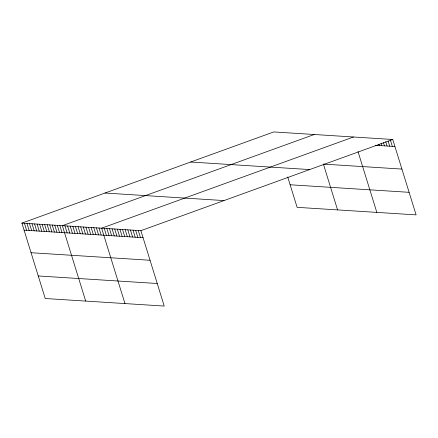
<?xml version="1.0" encoding="UTF-8"?>
<svg xmlns="http://www.w3.org/2000/svg" width="438" height="438" viewBox="0 0 438 438"><rect width="100%" height="100%" fill="white"/><g stroke="black" fill="none" stroke-linecap="round" stroke-linejoin="round"><path stroke-width="0.66" d="M21.9 223.117L140.888 230.667L164.228 306.063L45.24 298.513L21.9 223.117L273.772 131.937L392.76 139.487L416.1 214.883L297.112 207.333L287.728 177.023M314.227 134.504L62.355 225.685L85.695 301.081M353.493 136.995L101.621 228.176L124.961 303.572M140.888 230.667L392.76 139.487M375.306 145.279L394.939 146.522M401.92 169.079L323.392 164.097L337.567 209.901M190.656 162.027L309.644 169.577M290.126 184.77L409.119 192.32M105.016 193.027L224.01 200.577M24.079 230.158L143.067 237.708M31.06 252.715L150.048 260.265M38.254 275.956L157.247 283.506M390.34 139.957L392.322 146.358M388.117 141.074L389.705 146.188M385.697 141.545L387.088 146.024M383.48 142.657L384.471 145.859M381.06 143.133L381.848 145.69M378.837 144.244L379.231 145.525M357.999 151.548L376.833 212.392M138.271 230.503L140.45 237.538M135.654 230.339L137.833 237.374M133.037 230.169L135.216 237.21M130.42 230.005L132.599 237.04M127.803 229.84L129.976 236.876M125.18 229.671L127.359 236.712M122.563 229.507L124.742 236.542M119.946 229.342L122.125 236.378M117.329 229.173L119.508 236.213M114.712 229.008L116.891 236.044M112.095 228.844L114.274 235.879M109.478 228.674L111.652 235.715M106.856 228.51L109.035 235.545M104.239 228.346L106.418 235.381M99.004 228.012L101.183 235.047M96.387 227.848L98.566 234.883M93.77 227.678L95.949 234.719M91.153 227.514L93.332 234.549M88.536 227.349L90.71 234.385M85.914 227.18L88.093 234.215M83.297 227.015L85.476 234.051M80.68 226.851L82.859 233.887M78.063 226.681L80.242 233.717M75.446 226.517L77.625 233.553M72.828 226.347L75.007 233.388M70.211 226.183L72.39 233.219M67.594 226.019L69.768 233.054M64.972 225.849L67.151 232.89M59.825 225.526L62.004 232.562M57.301 225.367L59.475 232.403M54.772 225.203L56.951 232.244M52.242 225.044L54.422 232.08M49.713 224.886L51.892 231.921M47.184 224.721L49.363 231.762M44.654 224.563L46.833 231.598M42.13 224.404L44.309 231.439M39.601 224.24L41.78 231.28M37.071 224.081L39.25 231.116M34.542 223.922L36.721 230.957M32.012 223.763L34.191 230.799M29.483 223.599L31.662 230.64M26.959 223.44L29.138 230.476M24.429 223.281L26.608 230.317"/></g></svg>
